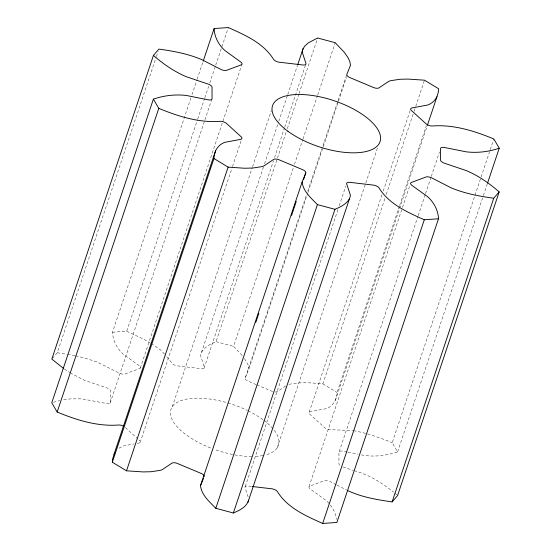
<?xml version="1.0" encoding="UTF-8"?>
<svg xmlns="http://www.w3.org/2000/svg" width="551" height="551" viewBox="0 0 551 551"><rect width="100%" height="100%" fill="white"/><g stroke="black" fill="none" stroke-linecap="round" stroke-linejoin="round"><path stroke-width="0.41" stroke-dasharray="2.75 2.07" d="M399.344 206.35L337.06 392.477C337.04 399.413 332.928 406.507 326.123 408.684L310.454 411.611A4.897 2.094 18.5 0 0 310.351 414.669L324.002 427.087A4.897 2.094 18.5 0 0 330.331 429.697L352.743 430.558M263.468 167.063L200.743 354.596L200.681 356.042L204.331 367.076A4.897 2.094 18.5 0 1 200.509 368.578L178.407 365.988A4.897 2.094 18.5 0 1 172.132 363.309L165.114 354.83M52.373 358.46L57.263 352.778L156.14 57.263M156.415 56.443L158.054 51.546M75.652 355.856L84.269 357.902L96.735 361.862L119.126 373.027A4.897 2.094 18.5 0 0 125.463 373.819L139.134 368.736A4.897 2.094 18.5 0 0 139.045 365.623L123.396 354.293C117.101 348.721 112.81 340.697 112.507 332.225L190.901 97.933M191.996 94.669L196.914 79.971M197.182 79.158L202.92 62.015M112.507 332.225L126.709 331.234L197.451 119.801M197.726 118.982L204.552 98.574M204.827 97.754L208.65 86.328M209.745 83.063L215.482 65.92M215.751 65.101L228.321 27.55M110.138 403.139L204.648 120.676M204.917 119.863L211.749 99.456M140.319 368.061L241.93 64.377M140.181 442.432L232.233 167.325M232.501 166.505L241.793 138.749M172.263 406.728L252.296 167.538M252.572 166.726L271.416 110.393M264.556 163.799L278.489 122.164M278.765 121.351L287.505 95.227M287.774 94.414L297.333 65.838M204.111 368.144L273.489 160.789M274.584 157.524L284.419 128.135M284.688 127.322L305.722 64.46M201.459 352.378C204.538 346.916 210.461 343.996 216.04 341.689L277.229 158.826M277.497 158.006L286.238 131.889M287.333 128.617L298.807 94.331M299.076 93.518L317.651 38.005M242.213 355.471L233.583 346.393L293.401 167.614M294.496 164.35L302.692 139.858M302.96 139.045L317.438 95.778M317.713 94.958L335.194 42.709M256.125 384.577L249.024 381.595A4.897 2.094 18.5 0 1 245.216 378.048L306.397 195.185M307.761 191.101L337.811 101.301M338.08 100.489L346.551 75.177M245.216 378.048L248.894 368.977L307.616 193.463M307.892 192.643L322.914 147.751M323.189 146.931L338.211 102.031M338.486 101.219L346.407 77.539M245.278 486.54L338.149 208.981M339.237 205.716L345.794 186.121M277.125 447.956L377.642 147.537M309.207 412.251L382.139 194.283M383.234 191.018L410.55 109.38M289.027 384.371C300.123 381.809 311.652 382.828 322.879 383.868L385.156 197.74M386.251 194.475L413.835 112.025M414.111 111.206L415.475 107.128M415.75 106.309L424.49 80.184M399.613 205.53L426.384 125.532M335.359 400.384L427.142 126.089M309.07 486.623L402.209 208.244M402.485 207.424L410.13 184.571M339.251 451.544L417.92 216.44M418.188 215.62L425.296 194.393M425.565 193.58L431.027 177.25M431.302 176.437L439.498 151.945M361.277 454.85C373.33 457.358 386.024 455.711 397.622 451.875L392.216 442.653L489.997 150.402M490.273 149.583L493.827 138.969M397.622 451.875L483.117 196.356M483.392 195.543L487.215 184.11M285.749 385.962L277.401 391.554A4.897 2.094 18.5 0 1 273.503 391.727M119.002 448.197L123.266 446L133.989 443.996M53.385 402.285L59.756 400.598M137.282 443.376L138.935 443.073A4.897 2.094 18.5 0 0 139.038 440.008M63.702 399.702L70.941 398.841L81.81 398.848L106.446 403.497A4.897 2.094 18.5 0 0 110.427 402.092L110.441 391.279A4.897 2.094 18.5 0 0 106.474 387.739L84.806 380.445L70.983 373.344M251.428 486.402L248.88 486.106A4.897 2.094 18.5 0 0 245.057 487.607L248.184 497.064M57.263 352.778L66.795 354.217M67.601 354.362L74.874 355.67M353.48 430.689C366.828 433.031 379.68 437.59 392.216 442.653M347.109 452.02L342.942 451.186A4.897 2.094 18.5 0 0 338.961 452.591L338.948 463.405A4.897 2.094 18.5 0 0 340.69 465.898M347.943 452.185L357.943 454.182M216.04 341.689L233.583 346.393M342.922 466.945L353.349 470.458M354.148 470.726C368.777 474.604 381.843 482.676 393.524 492.105M256.918 384.908L271.12 390.866A4.897 2.094 18.5 0 0 272.697 391.499M126.709 331.234L143.267 339.01L150.506 343.08M336.227 484.708L330.263 481.657A4.897 2.094 18.5 0 0 323.926 480.865L310.254 485.948A4.897 2.094 18.5 0 0 310.344 489.061L325.992 500.391C331.55 505.281 335.401 512.037 336.647 519.345M336.971 485.094L346.669 490.059M322.879 383.868L337.06 392.477M151.229 343.487L160.527 349.892L164.577 354.176M64.405 369.025L70.321 372.91M394.674 493.104L396.982 495.094M125.387 427.597L137.798 438.885M244.513 358.598L248.122 364.9L248.894 368.977M263.812 420.296A56.67 24.216 18.5 0 1 264.831 455.126M263.061 455.512A56.67 24.216 18.5 0 1 253.536 456.49M251.807 456.51A56.67 24.216 18.5 0 1 214.442 449.423M210.606 447.984A56.67 24.216 18.5 0 1 171.037 409.104A56.67 24.216 18.5 0 1 227.081 402.726M227.873 402.953A56.67 24.216 18.5 0 1 247.427 410.474M248.184 410.846A56.67 24.216 18.5 0 1 263.109 419.772"/><path stroke-width="0.83" d="M204.18 476.636A4.897 2.094 18.5 0 0 200.364 473.089L178.269 463.818A4.897 2.094 18.5 0 0 171.995 463.129L162.249 469.652L160.362 470.313L151.05 471.725L143.081 471.925L126.51 470.816L112.328 462.206L112.569 459.224L114.029 454.3L215.641 150.616C217.576 146.835 220.786 143.646 224.877 142.316L240.546 139.389A4.897 2.094 18.5 0 0 240.649 136.331L226.998 123.913A4.897 2.094 18.5 0 0 220.669 121.303C199.166 123.011 178.379 116.447 158.784 108.347L153.378 99.125C163.929 95.516 175.301 94.159 186.39 95.481L208.058 99.814A4.897 2.094 18.5 0 0 212.039 98.409L212.052 87.595A4.897 2.094 18.5 0 0 208.078 84.055L186.417 76.761C174.281 71.651 163.31 64.061 153.44 55.41L158.874 49.101C173.317 51.029 187.822 53.826 201.342 59.412L220.737 69.343A4.897 2.094 18.5 0 0 227.074 70.135L240.746 65.052A4.897 2.094 18.5 0 0 240.656 61.939L225.008 50.609C218.713 45.037 214.422 37.013 214.119 28.542L228.321 27.55C245.278 35.147 263.585 43.061 273.744 59.625A4.897 2.094 18.5 0 0 280.018 62.304L302.12 64.894A4.897 2.094 18.5 0 0 305.943 63.393L302.292 52.359L302.354 50.912L303.071 48.695L304.951 45.898L308.45 42.764L317.651 38.005L335.194 42.709L344.375 52.407L347.867 57.414L349.733 61.216L350.505 65.293L346.82 74.364A4.897 2.094 18.5 0 0 350.636 77.911L372.731 87.182A4.897 2.094 18.5 0 0 379.005 87.871L388.751 81.348L390.638 80.687L399.95 79.275L407.919 79.075L424.49 80.184L438.672 88.794L438.431 91.776L436.971 96.701L427.411 125.277M112.328 462.206L213.94 158.523L214.181 155.54L215.641 150.616M213.94 158.523L228.121 167.132L244.692 168.241L252.661 168.041L261.973 166.629L263.86 165.968L273.599 159.446A4.897 2.094 18.5 0 1 279.88 160.134L301.976 169.405A4.897 2.094 18.5 0 1 305.784 172.952L302.106 182.023L200.495 485.707C201.521 495.115 209.607 501.865 215.806 508.291L233.349 512.995C239.437 510.398 246.758 507.03 248.646 500.088M247.929 502.305L350.257 196.404L350.319 194.958L346.669 183.924A4.897 2.094 18.5 0 1 350.491 182.422L372.593 185.012A4.897 2.094 18.5 0 1 378.868 187.691C389.027 204.256 407.334 212.169 424.291 219.766L438.493 218.775C438.19 210.303 433.899 202.279 427.604 196.707L411.955 185.377A4.897 2.094 18.5 0 1 411.866 182.264L425.537 177.181A4.897 2.094 18.5 0 1 431.874 177.973L451.269 187.905C464.789 193.491 479.294 196.287 493.737 198.222L499.172 191.906C489.302 183.256 478.33 175.666 466.194 170.555L444.526 163.261A4.897 2.094 18.5 0 1 440.559 159.721L440.573 148.908A4.897 2.094 18.5 0 1 444.554 147.503L466.222 151.835C477.311 153.157 488.682 151.8 499.234 148.191L493.827 138.969C474.232 130.869 453.445 124.306 431.943 126.014A4.897 2.094 18.5 0 1 425.613 123.403L411.962 110.992A4.897 2.094 18.5 0 1 412.065 107.927L427.734 105C431.826 103.671 435.035 100.482 436.971 96.701M153.44 55.41L51.828 359.094L63.744 368.598M153.378 99.125L51.766 402.809L57.173 412.031C76.768 420.131 97.555 426.694 119.057 424.986A4.897 2.094 18.5 0 1 123.741 426.322M57.173 412.031L158.784 108.347M203.195 61.195L214.119 28.542M126.51 470.816L228.121 167.132M297.609 65.025L303.071 48.695M255.802 322.349L258.805 313.367M291.582 215.407L296.224 201.528M303.601 179.481L305.784 172.952M215.806 508.291L317.417 204.607C311.219 198.181 303.133 191.431 302.106 182.023M233.349 512.995L334.96 209.311C340.539 207.004 346.462 204.084 349.541 198.622M252.282 486.505L270.982 488.696A4.897 2.094 18.5 0 1 277.256 491.375C287.415 507.939 305.722 515.853 322.679 523.45L424.291 219.766M438.493 218.775L336.881 522.458L322.679 523.45M487.49 183.297L499.234 148.191M347.419 490.438C361.38 497.119 376.932 499.709 392.126 501.899L493.737 198.222M499.172 191.906L397.56 495.59L392.126 501.899M200.495 485.707L203.56 478.151M114.029 454.3L114.801 453.087M317.417 204.607L334.96 209.311M287.891 131.228A56.67 24.216 18.5 0 0 378.737 144.272A56.67 24.216 18.5 0 0 312.286 95.475A56.67 24.216 18.5 0 0 287.891 131.228"/></g></svg>
